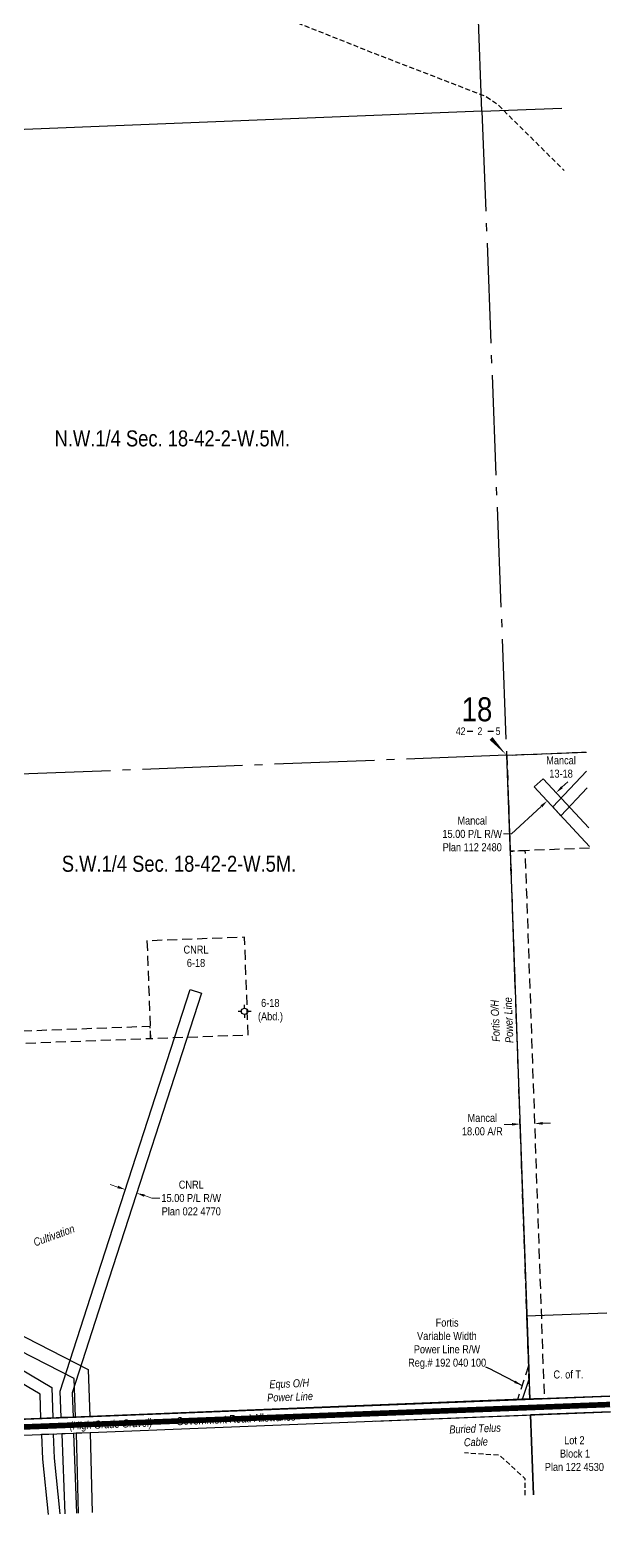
# Model space of a CAD drawing. Extents: x 665644 to 688844, y 5825051 to 5844826.
# Drawn here: x 683695 to 684423, y 5832268 to 5834149 of the extents above; entities that cross this region are included whole.
import ezdxf
from ezdxf.enums import TextEntityAlignment as Align

# ---------------------------------------------------------------- set-up
doc = ezdxf.new("R2010")
doc.units = 0
doc.header["$LTSCALE"] = 5
doc.header["$PDSIZE"] = 0.5
for name, pattern in [('foc-ACCESSROAD', [3.75, 2.5, -1.25]), ('foc-FLOWLINE', [3.75, 2.5, -1.25]), ('foc-QUARTERLINE', [33, 25, -3, 2, -3]), ('UG_PIPE', [1.875, 1.25, -0.625])]:
    doc.linetypes.add(name, pattern=pattern)
doc.layers.get('Defpoints').update_dxf_attribs({"color": 9})
for name, color, linetype in [('10', 1, 'Continuous'), ('9', 3, 'Continuous'), ('AS-PIPE-UG', 44, 'UG_PIPE'), ('AS-POWER', 104, 'foc-POWER'), ('AS-POWER-T', 104, 'Continuous'), ('AS-ROADS', 254, 'Continuous'), ('AS-TELEPHONE', 224, 'foc-TEL'), ('AS-TELEPHONE-T', 224, 'Continuous'), ('C-SYMBOL', 7, 'Continuous'), ('F-AR', 190, 'foc-ACCESSROAD'), ('F-EZE', 190, 'foc-FLOWLINE'), ('F-RW', 190, 'Continuous'), ('F-WS', 190, 'foc-ACCESSROAD'), ('F-WS-S', 190, 'Continuous'), ('L-QSEC', 8, 'foc-QUARTERLINE'), ('L-ROAD-T', 7, 'Continuous'), ('L-SEC', 7, 'Continuous'), ('L-SECLBL', 7, 'Continuous'), ('L-SECQ', 8, 'foc-QUARTERLINE'), ('L-TITLEDB', 4, 'Continuous'), ('L-TITLEDB-T', 4, 'Continuous')]:
    doc.layers.add(name, color=color, linetype=linetype)
for name, color, linetype, lineweight in [('F-AR-T', 190, 'Continuous', 9), ('F-EZE-T', 190, 'Continuous', 9), ('F-RW-T', 190, 'Continuous', 9), ('F-WS-T', 190, 'Continuous', 9), ('T-TEXT', 48, 'Continuous', 18)]:
    doc.layers.add(name, color=color, linetype=linetype, lineweight=lineweight)
doc.styles.add('175L', font='ARIALN.TTF', dxfattribs={"height": 20})
doc.styles.add('80CG', font='ARIALN.TTF', dxfattribs={"height": 10})
doc.styles.add('80L', font='ARIALN.TTF', dxfattribs={"height": 10})
doc.styles.add('80LS', font='ARIALNI.TTF', dxfattribs={"height": 10})
doc.styles.add('foc-LtypeFont', font='ARIALN.TTF', dxfattribs={"height": 7.35})
doc.styles.add('SIMPLEX', font='ARIALN.TTF')
doc.linetypes.add('foc-POWER', pattern='A,6,-1,["P",foc-LtypeFont,S=0.2,R=0,X=-0.625,Y=-0.75],-1.24,4', length=12.24)
doc.linetypes.add('foc-POWER-NOLINE', pattern='A,0,-4,["P",foc-LtypeFont,S=0.2,R=0,X=-0.625,Y=-0.75],-8.24', length=12.24)
doc.linetypes.add('foc-TEL', pattern='A,2,-1,["T",foc-LtypeFont,S=0.2,R=0,X=-0.425,Y=-0.75],-1.24,8', length=12.24)
doc.linetypes.add('foc-TEL-NOLINE', pattern='A,0,-2,["T",foc-LtypeFont,S=0.2,R=0,X=-0.425,Y=-0.75],-10.24', length=12.24)
doc.dimstyles.new('Compass 5 000', dxfattribs={"dimscale": 5, "dimtxt": 9, "dimasz": 2, "dimexe": 0.2, "dimexo": 0.0625, "dimgap": 0.5, "dimtad": 0, "dimtih": 1, "dimtoh": 1, "dimzin": 0, "dimdsep": 46, "dimtxsty": '80CG', "dimcen": 0.1, "dimse1": 1, "dimse2": 1, "dimclrd": 256, "dimclrt": 256, "dimaunit": 1, "dimadec": 4, "dimazin": 0, "dimtfac": 0.06, "dimtofl": 0, "dimtmove": 0, "dimatfit": 1, "dimfxl": 0.2, "dimtolj": 1, "dimtzin": 0, "dimlwd": -1, "dimarcsym": 0})

# ---------------------------------------------------------------- blocks, each defined once
blk = doc.blocks.new('L-SECLBL')
at = {"layer": '9', "color": 7}
for p, q in [((-5.1, -27.8), (-12.3, -27.8)), ((20.7, -27.8), (13.5, -27.8))]:
    blk.add_line(p, q, dxfattribs=at)
at = {"layer": '10', "color": 2, "style": 'SIMPLEX'}
blk.add_attdef('SEC', text='', height=30, dxfattribs=at).set_placement((0, 0), align=Align.MIDDLE)
at = {"layer": '10', "color": 5, "style": '80L'}
blk.add_attdef('TWP', text='', height=9.5, dxfattribs=at).set_placement((-14.4, -27.4), align=Align.MIDDLE_RIGHT)
blk.add_attdef('RGE', text='', height=9.5, dxfattribs=at).set_placement((3.6, -27.4), align=Align.MIDDLE_CENTER)
blk.add_attdef('MER', text='', height=9.5, dxfattribs=at).set_placement((23.2, -27.4), align=Align.MIDDLE_LEFT)
blk = doc.blocks.new('*D2089')
at = {"layer": 'Defpoints', "color": 0, "transparency": 16777216}
for p in [(684307.1, 5832783.1), (684307.1, 5832782.7), (684325, 5832783.7)]:
    blk.add_point(p, dxfattribs=at)
at = {"layer": 'F-AR-T', "transparency": 16777216}
for p, q in [((684297.1, 5832782.3), (684287.1, 5832782)), ((684335, 5832783.7), (684345, 5832784))]:
    blk.add_line(p, q, dxfattribs=at)
for points in [[(684297, 5832784), (684297.1, 5832780.7), (684307.1, 5832782.7)], [(684335, 5832785.3), (684335.1, 5832782), (684325.1, 5832783.3)]]:
    blk.add_solid(points, dxfattribs=at)
at = {"layer": 'F-AR-T', "transparency": 16777216, "insert": (684259.8, 5832782), "char_height": 10, "attachment_point": 5, "style": '80CG'}
blk.add_mtext('\\A1;Mancal\\P18.00 A/R', dxfattribs=at)
blk = doc.blocks.new('*D2119')
at = {"layer": 'Defpoints', "color": 0, "transparency": 16777216}
for p in [(683816, 5832707.8), (683830.3, 5832703.2), (683828.1, 5832696.4)]:
    blk.add_point(p, dxfattribs=at)
at = {"layer": 'F-RW-T', "transparency": 16777216}
for p, q in [((683804.3, 5832704.1), (683794.8, 5832707.2)), ((683837.6, 5832693.3), (683847.1, 5832690.3)), ((683847.1, 5832690.3), (683857.1, 5832690.3))]:
    blk.add_line(p, q, dxfattribs=at)
for points in [[(683804.8, 5832705.7), (683803.8, 5832702.5), (683813.8, 5832701)], [(683838.1, 5832694.9), (683837.1, 5832691.8), (683828.1, 5832696.4)]]:
    blk.add_solid(points, dxfattribs=at)
at = {"layer": 'F-RW-T', "transparency": 16777216, "insert": (683896.2, 5832690.3), "char_height": 10, "attachment_point": 5, "style": '80CG'}
blk.add_mtext('\\A1;CNRL\\P15.00 P/L R/W\\PPlan 022 4770', dxfattribs=at)
blk = doc.blocks.new('*D2122')
at = {"layer": 'Defpoints', "color": 0, "transparency": 16777216}
for p in [(684340.9, 5833186.4), (684375.1, 5833171.5), (684364.1, 5833161.3)]:
    blk.add_point(p, dxfattribs=at)
at = {"layer": 'F-RW-T', "transparency": 16777216}
for p, q in [((684359.2, 5833203.4), (684366.5, 5833210.2)), ((684333.5, 5833179.6), (684296.3, 5833145.1)), ((684296.3, 5833145.1), (684286.3, 5833145.1))]:
    blk.add_line(p, q, dxfattribs=at)
for points in [[(684332.4, 5833180.8), (684334.7, 5833178.4), (684340.9, 5833186.4)], [(684358.1, 5833204.6), (684360.3, 5833202.2), (684351.9, 5833196.6)]]:
    blk.add_solid(points, dxfattribs=at)
at = {"layer": 'F-RW-T', "transparency": 16777216, "insert": (684247.2, 5833145.1), "char_height": 10, "attachment_point": 5, "style": '80CG'}
blk.add_mtext('\\A1;Mancal\\P15.00 P/L R/W\\PPlan 112 2480', dxfattribs=at)
blk = doc.blocks.new('GABD')
for p, q in [((-0.81, 0), (-1.62, 0)), ((0, 0.81), (0, 1.62)), ((1.62, 0), (0.81, 0)), ((0, -0.81), (0, -1.62))]:
    blk.add_line(p, q)
blk.add_circle((0, 0), 0.8)

msp = doc.modelspace()

# ---------------------------------------------------------------- linework, layer by layer
at = {"layer": 'AS-PIPE-UG', "flags": 128}
for points in [[(683524.731, 5834312.284), (683549.47, 5834304.407), (683642.995, 5834310.033), (683856.581, 5834226.597), (684119.795, 5834122.244), (684263.478, 5834066.834), (684278.172, 5834057.066), (684362.155, 5833973.739)], [(684313.373, 5832319.021), (684313.389, 5832339.733), (684281.354, 5832368.982), (684237.699, 5832371.888)]]:
    msp.add_lwpolyline(points, dxfattribs=at)
at = {"layer": 'AS-POWER', "flags": 128}
msp.add_lwpolyline([(684310.029, 5832439.081), (684318.837, 5832465.384), (684292.215, 5833203.952)], dxfattribs=at)
at = {"layer": 'AS-POWER', "linetype": 'foc-POWER-NOLINE', "flags": 128}
for points in [[(683387.891, 5832402.588), (683519.391, 5832407.382), (684419.01, 5832442.98)], [(684319.831, 5832419.348), (684419.743, 5832423.249)]]:
    msp.add_lwpolyline(points, dxfattribs=at)
at = {"layer": 'AS-ROADS', "const_width": 6.999, "flags": 128}
msp.add_lwpolyline([(684419.401, 5832432.438), (683511.05, 5832397.649), (682681.79, 5832364.991), (681881.991, 5832336.216), (680148.64, 5832271.82)], dxfattribs=at)
at = {"layer": 'AS-TELEPHONE', "linetype": 'foc-TEL-NOLINE', "flags": 128}
msp.add_lwpolyline([(684125.966, 5832411.574), (684419.748, 5832423.095)], dxfattribs=at)
at = {"layer": 'F-AR', "flags": 128}
msp.add_lwpolyline([(684319.104, 5832439.445), (684295.113, 5833123.548), (684313.097, 5833124.26), (684337.088, 5832440.142)], close=True, dxfattribs=at)
at = {"layer": 'F-EZE', "flags": 128}
msp.add_lwpolyline([(684317.656, 5832480.748), (684303.617, 5832438.824), (684319.104, 5832439.445)], close=True, dxfattribs=at)
at = {"layer": 'F-RW', "flags": 128}
for points in [[(684393.509, 5833129.559), (684324.685, 5833203.869), (684335.688, 5833214.062), (684392.655, 5833152.558)], [(684390.799, 5833202.524), (684358.073, 5833167.815), (684347.856, 5833178.845), (684390.017, 5833223.567)], [(683753.416, 5832296.565), (683749.479, 5832396.391), (683734.484, 5832395.797), (683738.451, 5832295.965)], [(683772.952, 5832297.349), (683770.443, 5832397.197), (683752.461, 5832396.481), (683754.825, 5832296.622)], [(683732.628, 5832295.732), (683725.309, 5832365.443), (683724.121, 5832395.345), (683709.126, 5832394.803), (683710.343, 5832364.342), (683717.626, 5832295.13)]]:
    msp.add_lwpolyline(points, dxfattribs=at)
for points in [[(683908.965, 5832946.217), (683788.722, 5832574.91), (683747.395, 5832447.087), (683748.693, 5832416.594), (683733.686, 5832416.009), (683732.283, 5832449.156), (683774.431, 5832579.519), (683894.669, 5832950.796)], [(683751.704, 5832416.675), (683749.905, 5832464.821), (683543.862, 5832570.278), (683513.458, 5832569.119), (683512.797, 5832587.105), (683547.877, 5832588.441), (683767.495, 5832476.031), (683769.681, 5832417.387)], [(683708.291, 5832415.024), (683707.328, 5832445.145), (683544.837, 5832541.208), (683514.519, 5832540.16), (683513.972, 5832555.104), (683548.583, 5832556.32), (683721.977, 5832453.813), (683723.282, 5832415.628)]]:
    msp.add_lwpolyline(points, close=True, dxfattribs=at)
at = {"layer": 'F-WS', "flags": 128}
for points in [[(684290.089, 5833243.428), (684389.134, 5833247.348)], [(684393.587, 5833127.445), (684295.113, 5833123.548), (684290.791, 5833243.456), (684389.134, 5833247.348)], [(683502.166, 5832876.914), (683845.411, 5832889.638), (683844.855, 5832904.625), (683501.61, 5832891.901)]]:
    msp.add_lwpolyline(points, dxfattribs=at)
msp.add_lwpolyline([(683967.312, 5832894.156), (683962.793, 5833016.058), (683840.892, 5833011.539), (683845.411, 5832889.638)], close=True, dxfattribs=at)
at = {"layer": 'L-QSEC', "flags": 128}
for points in [[(684259.349, 5834047.752), (684290.089, 5833243.428)], [(684290.089, 5833243.428), (683489.869, 5833212.1)], [(684290.089, 5833243.428), (684389.996, 5833247.457)], [(684290.089, 5833243.428), (684319.104, 5832439.445)], [(684319.831, 5832419.348), (684323.569, 5832319.396)]]:
    msp.add_lwpolyline(points, dxfattribs=at)
at = {"layer": 'L-SEC', "flags": 128}
for points in [[(684259.349, 5834047.752), (684359.256, 5834051.781)], [(684259.349, 5834047.752), (683459.001, 5834015.805)], [(684319.104, 5832439.445), (683519.391, 5832407.382)], [(684319.104, 5832439.445), (684418.997, 5832443.314)], [(683520.575, 5832387.296), (684319.831, 5832419.348)], [(684419.743, 5832423.253), (684319.831, 5832419.348)]]:
    msp.add_lwpolyline(points, dxfattribs=at)
at = {"layer": 'L-SECLBL', "flags": 128}
msp.add_lwpolyline([(684290.089, 5833243.428, 0, 4.999, 0), (684270.696, 5833264.387, 0, 0, 0)], format="xyseb", dxfattribs=at)
at = {"layer": 'L-SECQ', "flags": 128}
msp.add_lwpolyline([(684259.349, 5834047.752), (684229.386, 5834852.148)], dxfattribs=at)
at = {"layer": 'L-TITLEDB', "flags": 128}
for points in [[(684415.16, 5832546.636), (684315.172, 5832542.698), (684319.104, 5832439.445), (684418.997, 5832443.314)], [(684323.625, 5832319.432), (684319.831, 5832419.348)]]:
    msp.add_lwpolyline(points, dxfattribs=at)

# ---------------------------------------------------------------- block references
at = {"layer": 'F-WS-S', "xscale": 4.99938, "yscale": 4.99938, "zscale": 4.99938}
msp.add_blockref('GABD', (683962.81, 5832923.498), dxfattribs=at)
at = {"layer": 'L-SECLBL', "xscale": 0.999876, "yscale": 0.999876, "zscale": 0.999876}
msp.add_blockref('L-SECLBL', (684253.183, 5833300.85), dxfattribs=at).add_auto_attribs({'SEC': '18', 'TWP': '42', 'RGE': '2', 'MER': '5'})

# ---------------------------------------------------------------- texts
at = {"layer": 'AS-POWER-T', "char_height": 9.99876, "attachment_point": 1, "style": '175L'}
for s, insert, rotation in [('\\pi2.5566;{\\fArial Narrow|b0|i1|c0|p34;Fortis O/H\\P\\pi0.32976;Power Line}', (684271.96, 5832882.816), 92.064413), ('\\pi3.8218;{\\fArial Narrow|b0|i1|c0|p34;Equs O/H\\P\\pi0.32976;Power Line}', (683989.746, 5832462.437), 2.295938)]:
    msp.add_mtext_dynamic_manual_height_columns(s, width=57.1191, gutter_width=100, heights=[0], dxfattribs=dict(at, insert=insert, rotation=rotation))
at = {"layer": 'AS-TELEPHONE-T', "insert": (684218.727, 5832406.159), "char_height": 9.99876, "attachment_point": 1, "rotation": 2.148766, "style": '175L'}
msp.add_mtext_dynamic_manual_height_columns('\\pi-0.3244;{\\fArial Narrow|b0|i1|c0|p34;Buried Telus \\P\\pi17.266;Cable}', width=63.12909, gutter_width=100, heights=[0], dxfattribs=at)
at = {"layer": 'C-SYMBOL', "color": 3, "style": '175L'}
for s, p in [('N.W.1/4 Sec. 18-42-2-W.5M.', (683872.531, 5833623.198)), ('S.W.1/4 Sec. 18-42-2-W.5M.', (683880.896, 5833091.899))]:
    msp.add_text(s, height=19.99752, dxfattribs=at).set_placement(p, align=Align.BOTTOM_CENTER)
at = {"layer": 'F-EZE-T', "insert": (684166.606, 5832539.72), "char_height": 9.99876, "attachment_point": 1, "style": '175L'}
msp.add_mtext_dynamic_manual_height_columns('\\pi34.881,t244.86;Fortis\\P\\pi11.678,t221.65;Variable Width\\P\\pi7.6165,t217.59;Power Line R/W\\P\\pi0.49593,t210.47;Reg.# 192 040 100', width=96.99632, gutter_width=100, heights=[0], dxfattribs=at)
at = {"layer": 'F-WS-T', "char_height": 9.99876, "attachment_point": 1, "style": '175L'}
for s, insert in [('\\pi3.7112;Mancal\\P\\pi7.5579;13-18', (684335.957, 5833242.127)), ('\\pi6.2348;CNRL\\P\\pi10.334;6-18', (683880.331, 5833005.65)), ('\\pi10.334;6-18\\P\\pi6.4291;(Abd.)', (683973.129, 5832939.009))]:
    msp.add_mtext_dynamic_manual_height_columns(s, width=42.66358, gutter_width=100, heights=[0], dxfattribs=dict(at, insert=insert))
at = {"layer": 'L-ROAD-T', "style": '80L'}
msp.add_text('Government Road Allowance', height=9.99876, rotation=2.296462, dxfattribs=at).set_placement((683952.073, 5832414.495), align=Align.MIDDLE_CENTER)
at = {"layer": 'T-TEXT', "style": '80LS'}
for s, rotation, p in [('Cultivation', 20, (683724.675, 5832643.676)), ('(High Grade Gravel)', 2.296462, (683795.853, 5832407.956))]:
    msp.add_text(s, height=9.99876, rotation=rotation, dxfattribs=at).set_placement(p, align=Align.MIDDLE_CENTER)

# ---------------------------------------------------------------- dimensions: what is measured, and where the dimension line sits
at = {"layer": 'F-AR-T'}
dim = msp.add_aligned_dim(p1=(684325.039, 5832783.727), p2=(684307.052, 5832783.097), distance=0.424, text='Mancal\\P18.00 A/R', dimstyle='Compass 5 000', dxfattribs=at)
dim.commit()
dim.dimension.update_dxf_attribs({"geometry": '*D2089', "text_midpoint": (684259.798, 5832781.972)})
at = {"layer": 'F-RW-T'}
dim = msp.add_linear_dim(base=(684340.859, 5833186.405), p1=(684375.076, 5833171.537), p2=(684364.07, 5833161.344), angle=222.804999, text='Mancal\\P15.00 P/L R/W\\PPlan 112 2480', dimstyle='Compass 5 000', dxfattribs=at)
dim.commit()
dim.dimension.update_dxf_attribs({"geometry": '*D2122', "text_midpoint": (684247.179, 5833145.104), "dimtype": 161})
dim = msp.add_aligned_dim(p1=(683815.977, 5832707.807), p2=(683830.261, 5832703.181), distance=-7.104, text='CNRL\\P15.00 P/L R/W\\PPlan 022 4770', dimstyle='Compass 5 000', dxfattribs=at)
dim.commit()
dim.dimension.update_dxf_attribs({"geometry": '*D2119', "text_midpoint": (683896.186, 5832690.262)})

# ---------------------------------------------------------------- leaders
at = {"layer": 'F-EZE-T', "path_type": 1}
msp.add_leader([(684309.238, 5832456.256), (684264.216, 5832479.234)], dimstyle='Compass 5 000', override={"dimgap": 0.5, "dimtad": 0}, dxfattribs=at)

# ---------------------------------------------------------------- next in the draw order: texts
at = {"layer": 'L-TITLEDB-T', "char_height": 10, "attachment_point": 1, "style": '175L', "bg_fill": 3, "box_fill_scale": 1.2, "bg_fill_color": 256, "bg_fill_transparency": 0}
for s, width, insert in [('\\pi0.32513;C. of T.', 36.68709, (684348.35, 5832474.953)), ('\\pi24.695;Lot 2\\P\\pi19.422;Block 1\\P\\pi0.5002;Plan 122 4530', 73.44925, (684337.322, 5832392.763))]:
    msp.add_mtext_dynamic_manual_height_columns(s, width=width, gutter_width=100, heights=[0], dxfattribs=dict(at, insert=insert))

doc.saveas('drawing.dxf')
